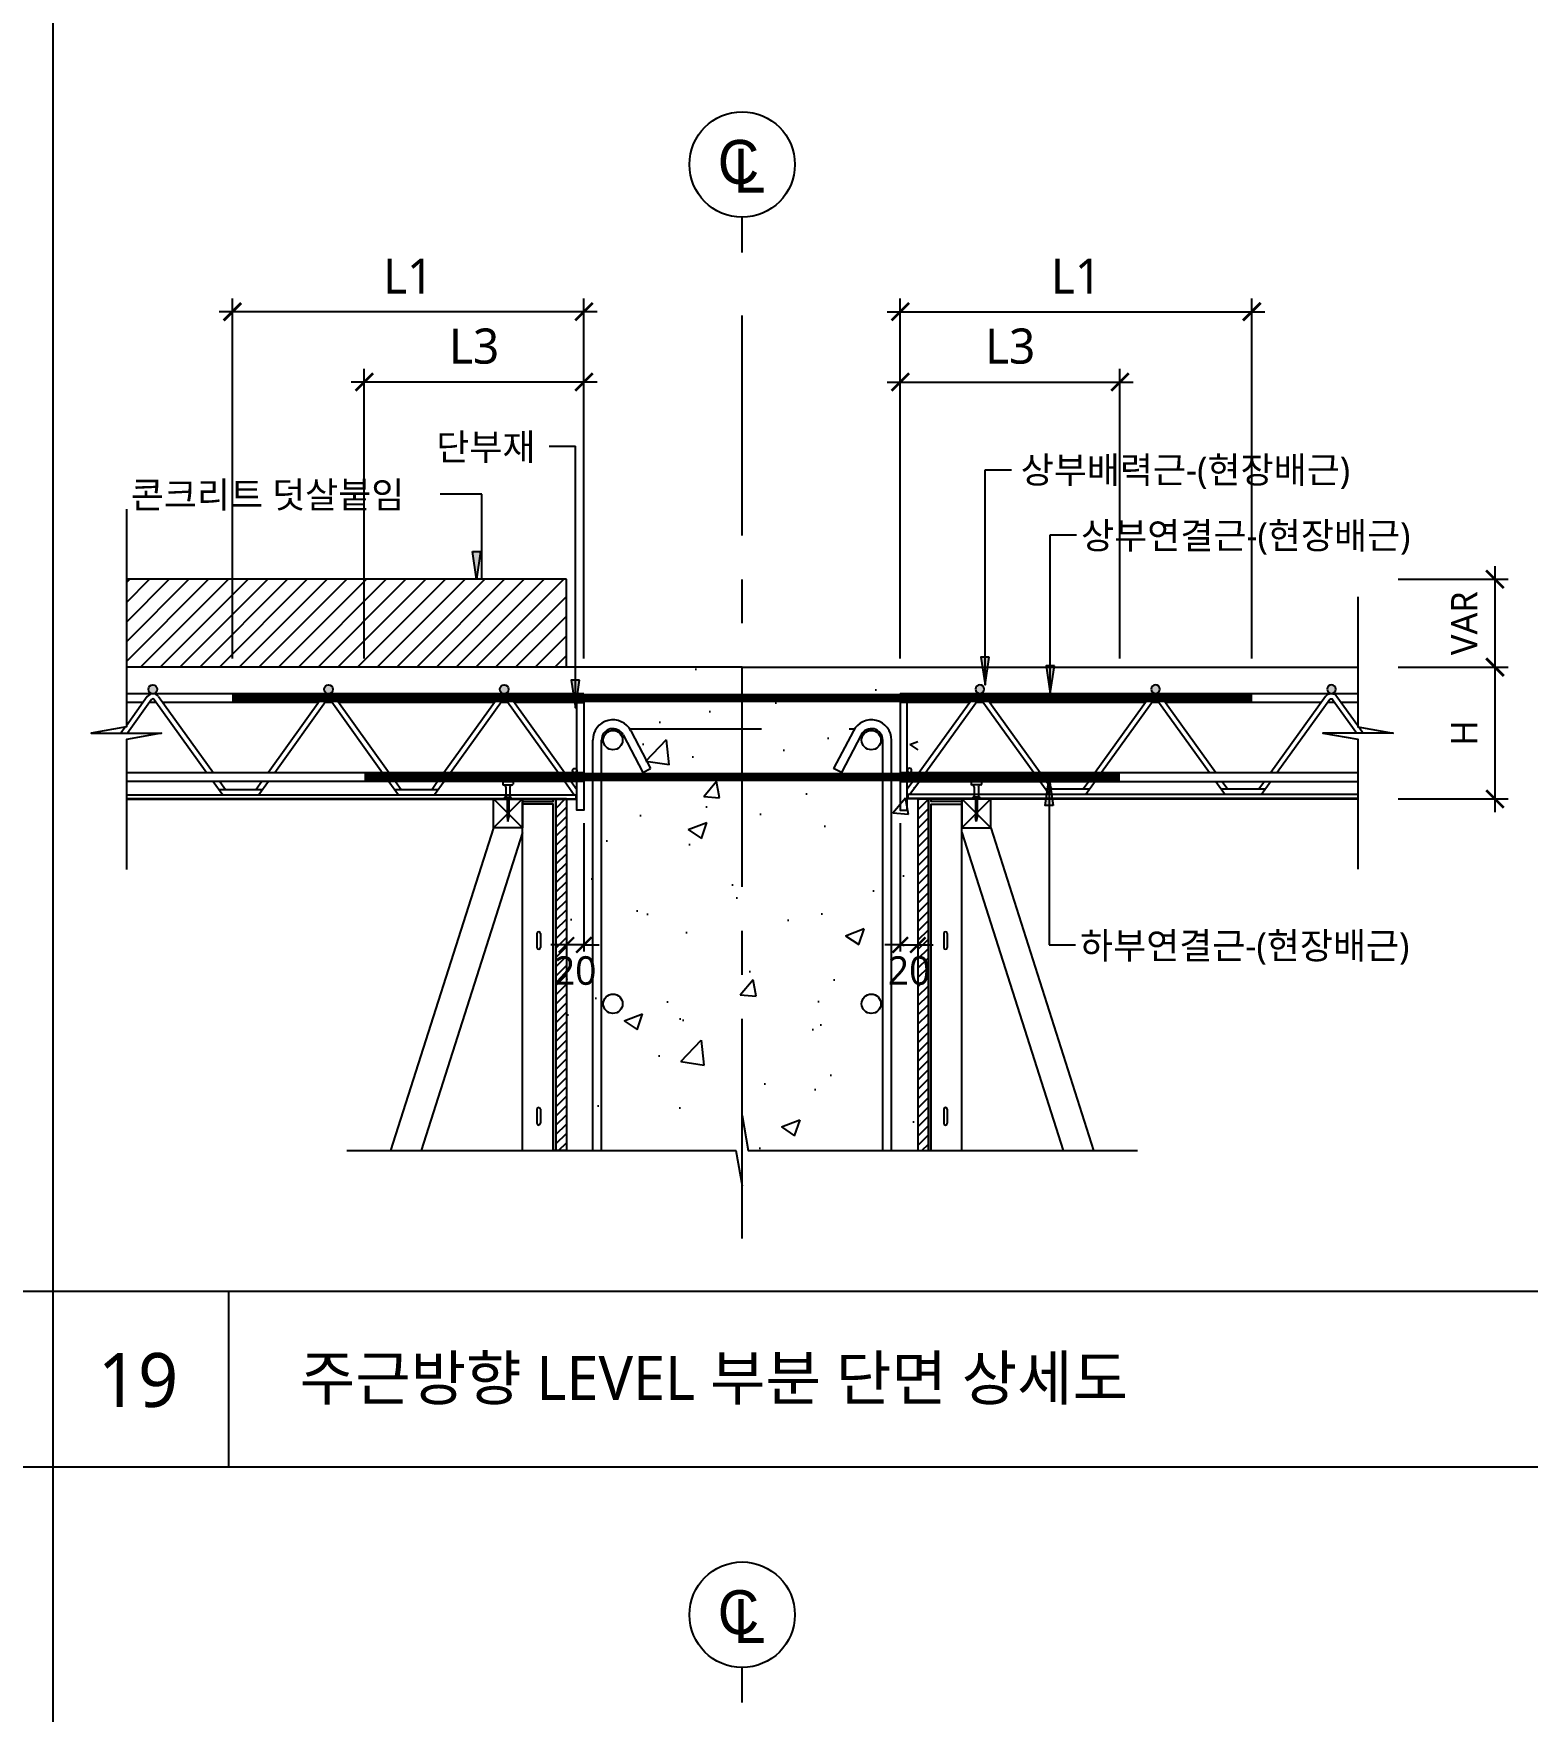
# Model space of a CAD drawing. Extents: x 10983 to 44623, y -18406 to 11294.
# Drawn here: x 23293 to 24993, y -4858 to -2949 of the extents above; entities that cross this region are included whole.
import ezdxf

# ---------------------------------------------------------------- set-up
doc = ezdxf.new("R2010")
doc.units = 0
doc.header["$LTSCALE"] = 100
doc.header["$MEASUREMENT"] = 0
doc.header["$PDMODE"] = 3
doc.header["$PDSIZE"] = 10
for name, pattern in [('CEN', [62, 60, -1, 0, -1]), ('CENTERX2', [4, 2.5, -0.5, 0.5, -0.5]), ('HID', [2.5, 1.5, -1]), ('HIDDEN', [0.375, 0.25, -0.125])]:
    doc.linetypes.add(name, pattern=pattern)
doc.layers.get('0').update_dxf_attribs({"linetype": 'CONTINUOUS'})
doc.layers.get('Defpoints').update_dxf_attribs({"color": 165, "linetype": 'CONTINUOUS'})
for name, color, linetype in [('-비콘 단부', 7, 'CONTINUOUS'), ('DECK-CEN', 1, 'CEN'), ('DECK-CON', 2, 'CONTINUOUS'), ('DECK-DIM', 255, 'CONTINUOUS'), ('DECK-ETC STEEL', 6, 'CONTINUOUS'), ('DECK-HATCH', 251, 'CONTINUOUS'), ('DECK-JOINT BAR', 4, 'HIDDEN'), ('DECK-LATTICE', 7, 'CONTINUOUS'), ('DECK-PG', 4, 'CONTINUOUS'), ('DECK-RC', 251, 'CONTINUOUS'), ('DECK-RC(ETC)', 252, 'CONTINUOUS'), ('DECK-TABLE', 7, 'CONTINUOUS'), ('DECK-TEX1', 6, 'CONTINUOUS'), ('DECK-TEXT', 7, 'CONTINUOUS'), ('DECK-TITLE TEXT', 3, 'CONTINUOUS'), ('DECK-TRANS', 3, 'CONTINUOUS'), ('E2', 7, 'CONTINUOUS')]:
    doc.layers.add(name, color=color, linetype=linetype)
doc.styles.add('SY Panel', font='malgun.ttf')
doc.styles.add('VICON TEXT', font='malgun.ttf')
doc.styles.add('굴림', font='Gulim.ttf')
doc.dimstyles.new('STDECK-DIM', dxfattribs={"dimtxt": 35, "dimasz": 20, "dimexe": 15, "dimexo": 40, "dimgap": 10, "dimtad": 1, "dimdec": 0, "dimtxsty": 'SY Panel', "dimblk": 'ARCHTICK', "dimcen": 2.5, "dimdle": 15, "dimclrd": 7, "dimclre": 7, "dimclrt": 6, "dimadec": 0, "dimazin": 0, "dimtfac": 1, "dimtdec": 0, "dimtmove": 0, "dimatfit": 3, "dimldrblk": 'ARCHTICK', "dimfxl": 1, "dimarcsym": 0})
doc.dimstyles.new('STDECK-DIM 2', dxfattribs={"dimscale": 2.5, "dimtxt": 12, "dimasz": 7, "dimexe": 3, "dimexo": 3, "dimgap": 3, "dimtad": 1, "dimdec": 0, "dimlunit": 6, "dimtxsty": 'VICON TEXT', "dimblk": 'ARCHTICK', "dimcen": 2.5, "dimclrd": 7, "dimclre": 7, "dimclrt": 6, "dimadec": 0, "dimazin": 0, "dimtfac": 1, "dimtdec": 0, "dimtix": 1, "dimtmove": 0, "dimatfit": 3, "dimfxl": 1, "dimarcsym": 0})
pattern_1 = [(45, (-2415.1005, -5154.619), (-5.3033009, 5.3033009), [])]

# ---------------------------------------------------------------- blocks, each defined once
blk = doc.blocks.new('_ArchTick')
at = {"color": 0, "linetype": 'ByBlock', "const_width": 0.15}
blk.add_lwpolyline([(-0.5, -0.5), (0.5, 0.5)], dxfattribs=at)
blk = doc.blocks.new('*D367')
at = {"layer": 'DECK-DIM', "color": 7, "lineweight": -2}
for p, q in [((23519.5, -3659.9), (23519.5, -3250.5)), ((23919.5, -3659.9), (23919.5, -3250.5)), ((23934.5, -3265.5), (23504.5, -3265.5))]:
    blk.add_line(p, q, dxfattribs=at)
at = {"layer": 'Defpoints', "color": 0, "ltscale": 0.5}
for p in [(23519.5, -3265.5), (23519.5, -3699.9), (23919.5, -3699.9)]:
    blk.add_point(p, dxfattribs=at)
at = {"layer": 'DECK-DIM', "color": 7, "lineweight": -2, "ltscale": 0.5, "xscale": 20, "yscale": 20, "zscale": 20, "rotation": 180}
blk.add_blockref('_ArchTick', (23519.5, -3265.5), dxfattribs=at)
at = {"layer": 'DECK-DIM', "color": 7, "lineweight": -2, "ltscale": 0.5, "xscale": 20, "yscale": 20, "zscale": 20}
blk.add_blockref('_ArchTick', (23919.5, -3265.5), dxfattribs=at)
at = {"layer": 'DECK-DIM', "color": 6, "ltscale": 0.5, "insert": (23719.5, -3225.1), "char_height": 40, "attachment_point": 5, "style": 'SY Panel'}
blk.add_mtext('L1', dxfattribs=at)
blk = doc.blocks.new('*D368')
at = {"layer": 'DECK-DIM', "color": 7, "lineweight": -2}
for p, q in [((23669.5, -3659.9), (23669.5, -3330.5)), ((23919.5, -3659.9), (23919.5, -3330.5)), ((23934.5, -3345.5), (23654.5, -3345.5))]:
    blk.add_line(p, q, dxfattribs=at)
at = {"layer": 'Defpoints', "color": 0, "ltscale": 0.5}
for p in [(23669.5, -3345.5), (23669.5, -3699.9), (23919.5, -3699.9)]:
    blk.add_point(p, dxfattribs=at)
at = {"layer": 'DECK-DIM', "color": 7, "lineweight": -2, "ltscale": 0.5, "xscale": 20, "yscale": 20, "zscale": 20, "rotation": 180}
blk.add_blockref('_ArchTick', (23669.5, -3345.5), dxfattribs=at)
at = {"layer": 'DECK-DIM', "color": 7, "lineweight": -2, "ltscale": 0.5, "xscale": 20, "yscale": 20, "zscale": 20}
blk.add_blockref('_ArchTick', (23919.5, -3345.5), dxfattribs=at)
at = {"layer": 'DECK-DIM', "color": 6, "ltscale": 0.5, "insert": (23794.5, -3304.9), "char_height": 40, "attachment_point": 5, "style": 'SY Panel'}
blk.add_mtext('L3', dxfattribs=at)
blk = doc.blocks.new('*D369')
at = {"layer": 'DECK-DIM', "color": 7, "lineweight": -2}
for p, q in [((24279.5, -3659.9), (24279.5, -3330.5)), ((24529.5, -3659.9), (24529.5, -3330.5)), ((24264.5, -3345.5), (24544.5, -3345.5))]:
    blk.add_line(p, q, dxfattribs=at)
at = {"layer": 'Defpoints', "color": 0, "ltscale": 0.5}
for p in [(24529.5, -3345.5), (24279.5, -3699.9), (24529.5, -3699.9)]:
    blk.add_point(p, dxfattribs=at)
at = {"layer": 'DECK-DIM', "color": 7, "lineweight": -2, "ltscale": 0.5, "xscale": 20, "yscale": 20, "zscale": 20, "rotation": 180}
blk.add_blockref('_ArchTick', (24279.5, -3345.5), dxfattribs=at)
at = {"layer": 'DECK-DIM', "color": 7, "lineweight": -2, "ltscale": 0.5, "xscale": 20, "yscale": 20, "zscale": 20}
blk.add_blockref('_ArchTick', (24529.5, -3345.5), dxfattribs=at)
at = {"layer": 'DECK-DIM', "color": 6, "ltscale": 0.5, "insert": (24404.5, -3304.9), "char_height": 40, "attachment_point": 5, "style": 'SY Panel'}
blk.add_mtext('L3', dxfattribs=at)
blk = doc.blocks.new('*D370')
at = {"layer": 'DECK-DIM', "color": 7, "lineweight": -2}
for p, q in [((24279.5, -3659.9), (24279.5, -3250.5)), ((24679.5, -3659.9), (24679.5, -3250.5)), ((24264.5, -3265.5), (24694.5, -3265.5))]:
    blk.add_line(p, q, dxfattribs=at)
at = {"layer": 'Defpoints', "color": 0, "ltscale": 0.5}
for p in [(24679.5, -3265.5), (24279.5, -3699.9), (24679.5, -3699.9)]:
    blk.add_point(p, dxfattribs=at)
at = {"layer": 'DECK-DIM', "color": 7, "lineweight": -2, "ltscale": 0.5, "xscale": 20, "yscale": 20, "zscale": 20, "rotation": 180}
blk.add_blockref('_ArchTick', (24279.5, -3265.5), dxfattribs=at)
at = {"layer": 'DECK-DIM', "color": 7, "lineweight": -2, "ltscale": 0.5, "xscale": 20, "yscale": 20, "zscale": 20}
blk.add_blockref('_ArchTick', (24679.5, -3265.5), dxfattribs=at)
at = {"layer": 'DECK-DIM', "color": 6, "ltscale": 0.5, "insert": (24479.5, -3225.1), "char_height": 40, "attachment_point": 5, "style": 'SY Panel'}
blk.add_mtext('L1', dxfattribs=at)
blk = doc.blocks.new('*D371')
at = {"layer": 'DECK-DIM', "color": 7, "lineweight": -2}
for p, q in [((24956.2, -3654.9), (24956.2, -3834.9)), ((24846.2, -3669.9), (24971.2, -3669.9)), ((24846.2, -3819.9), (24971.2, -3819.9))]:
    blk.add_line(p, q, dxfattribs=at)
at = {"layer": 'Defpoints', "color": 0, "ltscale": 0.5}
for p in [(24806.2, -3669.9), (24806.2, -3819.9), (24956.2, -3819.9)]:
    blk.add_point(p, dxfattribs=at)
at = {"layer": 'DECK-DIM', "color": 7, "lineweight": -2, "ltscale": 0.5, "xscale": 20, "yscale": 20, "zscale": 20}
for p, rotation in [((24956.2, -3669.9), 90), ((24956.2, -3819.9), 270)]:
    blk.add_blockref('_ArchTick', p, dxfattribs=dict(at, rotation=rotation))
at = {"layer": 'DECK-DIM', "color": 6, "ltscale": 0.5, "insert": (24921.2, -3744.9), "char_height": 30, "attachment_point": 5, "rotation": 90, "style": 'SY Panel'}
blk.add_mtext('H', dxfattribs=at)
blk = doc.blocks.new('*D372')
at = {"layer": 'DECK-DIM', "color": 7, "lineweight": -2}
for p, q in [((24956.2, -3554.9), (24956.2, -3684.9)), ((24846.2, -3569.9), (24971.2, -3569.9)), ((24846.2, -3669.9), (24971.2, -3669.9))]:
    blk.add_line(p, q, dxfattribs=at)
at = {"layer": 'Defpoints', "color": 0, "ltscale": 0.5}
for p in [(24806.2, -3569.9), (24806.2, -3669.9), (24956.2, -3669.9)]:
    blk.add_point(p, dxfattribs=at)
at = {"layer": 'DECK-DIM', "color": 7, "lineweight": -2, "ltscale": 0.5, "xscale": 20, "yscale": 20, "zscale": 20}
for p, rotation in [((24956.2, -3569.9), 90), ((24956.2, -3669.9), 270)]:
    blk.add_blockref('_ArchTick', p, dxfattribs=dict(at, rotation=rotation))
at = {"layer": 'DECK-DIM', "color": 6, "ltscale": 0.5, "insert": (24921.2, -3619.9), "char_height": 30, "attachment_point": 5, "rotation": 90, "style": 'SY Panel'}
blk.add_mtext('VAR', dxfattribs=at)
blk = doc.blocks.new('*D373')
at = {"layer": 'DECK-DIM', "color": 7, "lineweight": -2}
for p, q in [((23899.5, -3847.4), (23899.5, -3993.5)), ((23919.5, -3847.4), (23919.5, -3993.5)), ((23899.5, -3986), (23882, -3986)), ((23919.5, -3986), (23899.5, -3986)), ((23919.5, -3986), (23937, -3986))]:
    blk.add_line(p, q, dxfattribs=at)
at = {"layer": 'Defpoints', "color": 0, "ltscale": 0.5}
for p in [(23899.5, -3839.9), (23919.5, -3839.9), (23899.5, -3986)]:
    blk.add_point(p, dxfattribs=at)
at = {"layer": 'DECK-DIM', "color": 7, "lineweight": -2, "ltscale": 0.5, "xscale": 17.5, "yscale": 17.5, "zscale": 17.5}
blk.add_blockref('_ArchTick', (23899.5, -3986), dxfattribs=at)
at = {"layer": 'DECK-DIM', "color": 7, "lineweight": -2, "ltscale": 0.5, "xscale": 17.5, "yscale": 17.5, "zscale": 17.5, "rotation": 180}
blk.add_blockref('_ArchTick', (23919.5, -3986), dxfattribs=at)
at = {"layer": 'DECK-DIM', "color": 6, "ltscale": 0.5, "insert": (23909.5, -4015.3), "char_height": 32.5, "attachment_point": 5, "style": 'VICON TEXT'}
blk.add_mtext('20', dxfattribs=at)
blk = doc.blocks.new('*D374')
at = {"layer": 'DECK-DIM', "color": 7, "lineweight": -2}
for p, q in [((24279.5, -3847.4), (24279.5, -3993.5)), ((24299.5, -3847.4), (24299.5, -3993.5)), ((24279.5, -3986), (24262, -3986)), ((24279.5, -3986), (24299.5, -3986)), ((24299.5, -3986), (24317, -3986))]:
    blk.add_line(p, q, dxfattribs=at)
at = {"layer": 'Defpoints', "color": 0, "ltscale": 0.5}
for p in [(24279.5, -3839.9), (24299.5, -3839.9), (24299.5, -3986)]:
    blk.add_point(p, dxfattribs=at)
at = {"layer": 'DECK-DIM', "color": 7, "lineweight": -2, "ltscale": 0.5, "xscale": 17.5, "yscale": 17.5, "zscale": 17.5}
blk.add_blockref('_ArchTick', (24279.5, -3986), dxfattribs=at)
at = {"layer": 'DECK-DIM', "color": 7, "lineweight": -2, "ltscale": 0.5, "xscale": 17.5, "yscale": 17.5, "zscale": 17.5, "rotation": 180}
blk.add_blockref('_ArchTick', (24299.5, -3986), dxfattribs=at)
at = {"layer": 'DECK-DIM', "color": 6, "ltscale": 0.5, "insert": (24289.5, -4015.3), "char_height": 32.5, "attachment_point": 5, "style": 'VICON TEXT'}
blk.add_mtext('20', dxfattribs=at)
blk = doc.blocks.new('tg3')
at = {"layer": 'DECK-TRANS', "ltscale": 0.5}
h = blk.add_hatch(color=3, dxfattribs=at)
h.dxf.hatch_style = 1
h.paths.add_polyline_path([(6018.8, 42141.7, 1), (6008.8, 42141.7, 0.399881), (6013.6, 42136.7), (6014.1, 42136.7, 0.399881)])
h.paths.add_polyline_path([(6208.9, 42141.7, 1), (6218.9, 42141.7, 1)])
h.paths.add_polyline_path([(6418.8, 42141.7, 1), (6408.8, 42141.7, 0.399881), (6413.6, 42136.7), (6414.1, 42136.7, 0.399881)])
at = {"layer": '-비콘 단부', "color": 116, "ltscale": 0.5}
blk.add_lwpolyline([(6496.5, 42046.7), (6496.5, 42126.7), (6504.5, 42126.7), (6504.5, 42004), (6496.5, 42004), (6496.5, 42036.7)], dxfattribs=at)
blk.add_circle((6494, 42049.2), 2.5, dxfattribs=at)
at = {"layer": 'DECK-LATTICE', "ltscale": 0.5}
for p, q in [((6504.5, 42136.7), (5983.8, 42136.7)), ((6007.5, 42133.4), (5983.8, 42100.3)), ((6020.5, 42133.4), (6082.8, 42046.7)), ((6207.5, 42133.4), (6145.2, 42046.7)), ((6220.5, 42133.4), (6282.8, 42046.7)), ((6407.5, 42133.4), (6345.2, 42046.7)), ((6420.5, 42133.4), (6482.8, 42046.7)), ((6504.5, 42136.7), (6504.5, 42126.7)), ((6002.7, 42126.7), (5983.8, 42126.7)), ((6012.4, 42129.9), (5985, 42091.7)), ((6017.9, 42126.7), (6010.1, 42126.7)), ((6015.6, 42129.9), (6075.4, 42046.7)), ((6202.7, 42126.7), (6025.3, 42126.7)), ((6212.4, 42129.9), (6152.6, 42046.7)), ((6217.9, 42126.7), (6210.1, 42126.7)), ((6215.6, 42129.9), (6275.4, 42046.7)), ((6402.7, 42126.7), (6225.3, 42126.7)), ((6412.4, 42129.9), (6352.6, 42046.7)), ((6417.9, 42126.7), (6410.1, 42126.7)), ((6415.6, 42129.9), (6475.4, 42046.7)), ((6504.5, 42126.7), (6425.3, 42126.7)), ((5982.5, 42098.6), (5977.6, 42091.7)), ((6504.5, 42046.7), (5983.8, 42046.7)), ((6504.5, 42036.7), (5983.8, 42036.7)), ((6082.6, 42036.7), (6093.4, 42021.7)), ((6090, 42036.7), (6096.5, 42027.7)), ((6138, 42036.7), (6131.6, 42027.7)), ((6145.4, 42036.7), (6134.6, 42021.7)), ((6282.6, 42036.7), (6293.4, 42021.7)), ((6290, 42036.7), (6296.5, 42027.7)), ((6338, 42036.7), (6331.6, 42027.7)), ((6345.4, 42036.7), (6334.6, 42021.7)), ((6482.6, 42036.7), (6493.4, 42021.7)), ((6490, 42036.7), (6496.5, 42027.7)), ((6089.1, 42027.7), (6139, 42027.7)), ((6093.4, 42021.7), (6134.6, 42021.7)), ((6289.1, 42027.7), (6339, 42027.7)), ((6293.4, 42021.7), (6334.6, 42021.7))]:
    blk.add_line(p, q, dxfattribs=at)
for centre, radius in [((6014, 42128.7), 8), ((6214, 42128.7), 8), ((6414, 42128.7), 8), ((6014, 42128.7), 2), ((6214, 42128.7), 2), ((6414, 42128.7), 2)]:
    blk.add_arc(centre, radius, 35.7097, 144.2903, dxfattribs=at)
at = {"layer": 'DECK-PG', "ltscale": 0.5}
for p, q in [((5983.8, 42021.7), (6495.5, 42021.7)), ((5983.8, 42017.2), (6495.5, 42017.2)), ((5983.8, 42016.7), (6495.5, 42016.7)), ((6495.5, 42016.7), (6495.5, 42021.7))]:
    blk.add_line(p, q, dxfattribs=at)
at = {"layer": 'DECK-TRANS', "ltscale": 0.5}
for centre in [(6013.8, 42141.7), (6213.9, 42141.7), (6413.8, 42141.7)]:
    blk.add_circle(centre, 5, dxfattribs=at)

msp = doc.modelspace()

# ---------------------------------------------------------------- hatches: boundary and pattern name
at = {"linetype": 'ByBlock'}
h = msp.add_hatch(color=256, dxfattribs=at)
h.paths.add_polyline_path([(23792.5, -3538.4), (23797.2, -3538.4), (23797.2, -3569.9)])
h.paths.add_polyline_path([(23797.2, -3538.4), (23801.9, -3538.4), (23797.2, -3569.9)])
h = msp.add_hatch(color=256, dxfattribs=at)
h.paths.add_polyline_path([(24380.6, -3658.4), (24375.9, -3658.4), (24375.9, -3689.9)])
h.paths.add_polyline_path([(24375.9, -3658.4), (24371.2, -3658.4), (24375.9, -3689.9)])
h = msp.add_hatch(color=256, dxfattribs=at)
h.paths.add_polyline_path([(24454.8, -3668.4), (24450.1, -3668.4), (24450.1, -3699.9)])
h.paths.add_polyline_path([(24450.1, -3668.4), (24445.4, -3668.4), (24450.1, -3699.9)])
h = msp.add_hatch(color=256, dxfattribs=at)
h.paths.add_polyline_path([(23914.5, -3684.8), (23909.8, -3684.8), (23909.8, -3716.3)])
h.paths.add_polyline_path([(23909.8, -3684.8), (23905.1, -3684.8), (23909.8, -3716.3)])
h = msp.add_hatch(color=256, dxfattribs=at)
h.paths.add_polyline_path([(24448.9, -3795.9), (24448.9, -3827.3), (24453.6, -3827.3)])
h.paths.add_polyline_path([(24448.9, -3795.9), (24444.2, -3827.3), (24448.9, -3827.3)])
at = {"layer": 'DECK-HATCH', "linetype": 'ByBlock'}
h = msp.add_hatch(dxfattribs=at)
h.set_pattern_fill('ANSI31', color=256, scale=5, style=0)
h.set_pattern_definition([(45, (-7726021.449, -2456214.408), (-11.225320152, 11.225320152), [])])
h.paths.add_polyline_path([(23398.8, -3569.9), (23398.8, -3669.9), (23899.5, -3669.9), (23899.5, -3569.9)])
at = {"layer": 'DECK-HATCH'}
h = msp.add_hatch(dxfattribs=at)
h.set_pattern_fill('AR-CONC', color=256, scale=30, style=0)
h.set_pattern_definition([(50, (-105486.98, -47543.55), (215.17805, -18.82564), [22.5, -247.5]), (355, (-105486.98, -47543.55), (-41.6254, 225.65764), [18, -198]), (100.4514, (-105469.05, -47545.12), (173.5528, 206.83186), [19.12206, -210.34263]), (46.1842, (-105486.98, -47483.55), (320.1723, -49.6557), [33.75, -371.25]), (96.6356, (-105460.3, -47487.7), (280.3988, 292.23536), [28.6831, -315.5139]), (351.1842, (-105486.98, -47483.55), (280.3986, 292.2356), [27, -297]), (21, (-105456.98, -47498.55), (179.07212, -120.78567), [22.5, -247.5]), (326, (-105456.98, -47498.55), (72.9946, 217.545), [18, -198]), (71.4514, (-105442.06, -47508.61), (252.0668, 96.75915), [19.12206, -210.34263]), (37.5, (-105486.98, -47543.55), (3.647957, 99.868156), [0, -195.6, 0, -201, 0, -198.75]), (7.5, (-105486.98, -47543.55), (78.92086, 118.32351), [0, -114.6, 0, -191.1, 0, -75.75]), (327.5, (-105553.88, -47543.55), (160.14673, -6.76646), [0, -75, 0, -234, 0, -310.5]), (317.5, (-105583.88, -47543.55), (174.95585, 30.0315), [0, -97.5, 0, -155.4, 0, -220.5])])
h.paths.add_polyline_path([(24099.5, -3669.9), (23899.5, -3669.9), (23899.5, -4220), (24092.4, -4220), (24099.5, -4260), (24099.5, -4180)])
h.paths.add_polyline_path([(24299.5, -3669.9), (24099.5, -3669.9), (24099.5, -4180), (24106.5, -4220), (24299.5, -4220)])
at = {"layer": 'DECK-HATCH', "linetype": 'ByBlock'}
h = msp.add_hatch(dxfattribs=at)
h.set_pattern_fill('ANSI31', color=256, scale=60, style=0)
h.set_pattern_definition(pattern_1)
h.paths.add_polyline_path([(23899.5, -3819.9), (23887.5, -3819.9), (23887.5, -4220), (23899.5, -4220)])
h.paths.add_polyline_path([(23880.2, -3938.5), (23938.8, -3938.5), (23938.8, -3983.5), (23880.2, -3983.5)], flags=9)
h = msp.add_hatch(dxfattribs=at)
h.set_pattern_fill('ANSI31', color=256, scale=60, style=0)
h.set_pattern_definition(pattern_1)
h.paths.add_polyline_path([(24311.5, -3819.9), (24299.5, -3819.9), (24299.5, -4220), (24311.5, -4220)])
h.paths.add_polyline_path([(24292.2, -3938.5), (24350.8, -3938.5), (24350.8, -3983.5), (24292.2, -3983.5)], flags=9)

# ---------------------------------------------------------------- linework, layer by layer
at = {"linetype": 'ByBlock'}
for p, q in [((23879.8, -3418.6), (23909.8, -3418.6)), ((23909.8, -3716.3), (23909.8, -3418.6)), ((24375.9, -3689.9), (24375.9, -3445.4)), ((24375.9, -3445.4), (24405.9, -3445.4)), ((23803.3, -3473), (23756, -3473)), ((23803.3, -3569.9), (23803.3, -3473)), ((24450.1, -3699.9), (24450.1, -3519.4)), ((24450.1, -3519.4), (24480.1, -3519.4)), ((24448.9, -3795.9), (24448.9, -3986)), ((24448.9, -3986), (24478.9, -3986))]:
    msp.add_line(p, q, dxfattribs=at)
for points in [[(23792.5, -3538.4), (23801.9, -3538.4), (23797.2, -3569.9), (23792.5, -3538.4)], [(24380.6, -3658.4), (24371.2, -3658.4), (24375.9, -3689.9), (24380.6, -3658.4)], [(24454.8, -3668.4), (24445.4, -3668.4), (24450.1, -3699.9), (24454.8, -3668.4)], [(23914.5, -3684.8), (23905.1, -3684.8), (23909.8, -3716.3), (23914.5, -3684.8)], [(24453.6, -3827.3), (24444.2, -3827.3), (24448.9, -3795.9), (24453.6, -3827.3)]]:
    msp.add_lwpolyline(points, dxfattribs=at)
at = {"layer": 'DECK-CEN', "linetype": 'CENTERX2'}
msp.add_line((24099.5, -4320), (24099.5, -3248), dxfattribs=at)
at = {"layer": 'DECK-CON'}
for p, q in [((23899.5, -3569.9), (23398.8, -3569.9)), ((23899.5, -3669.9), (23899.5, -3569.9)), ((24099.5, -3669.9), (23398.8, -3669.9)), ((24099.5, -3669.9), (24800.2, -3669.9)), ((23899.5, -3819.9), (23398.8, -3819.9)), ((24299.5, -3819.9), (24800.2, -3819.9))]:
    msp.add_line(p, q, dxfattribs=at)
for points in [[(23398.8, -3490), (23398.8, -3738), (23358.8, -3745), (23438.8, -3745), (23398.8, -3752.1), (23398.8, -3900)], [(24800.2, -3589.9), (24800.2, -3737.8), (24840.2, -3744.9), (24760.2, -3744.9), (24800.2, -3751.9), (24800.2, -3899.9)], [(23649.5, -4220), (24092.4, -4220), (24099.5, -4260), (24099.5, -4180), (24106.5, -4220), (24549.5, -4220)]]:
    msp.add_lwpolyline(points, dxfattribs=at)
for points in [[(23887.5, -3819.9), (23899.5, -3819.9), (23899.5, -4220), (23887.5, -4220)], [(24311.5, -3819.9), (24299.5, -3819.9), (24299.5, -4220), (24311.5, -4220)]]:
    msp.add_lwpolyline(points, close=True, dxfattribs=at)
at = {"layer": 'DECK-ETC STEEL'}
for points in [[(23884.5, -3819.9), (23887.5, -3819.9), (23887.5, -4220), (23884.5, -4220), (23884.5, -3825.9), (23849.5, -3825.9), (23849.5, -3822.9), (23884.5, -3822.9), (23884.5, -3819.9), (23887.5, -3819.9)], [(24314.5, -3819.9), (24311.5, -3819.9), (24311.5, -4220), (24314.5, -4220), (24314.5, -3825.9), (24349.5, -3825.9), (24349.5, -3822.9), (24314.5, -3822.9), (24314.5, -3819.9), (24311.5, -3819.9)]]:
    msp.add_lwpolyline(points, dxfattribs=at)
at = {"layer": 'DECK-JOINT BAR', "const_width": 10}
for points in [[(23518.9, -3704.9), (24099.5, -3704.9)], [(24680.1, -3704.9), (24099.5, -3704.9)], [(24529.5, -3794.8), (23669.5, -3794.8)]]:
    msp.add_lwpolyline(points, dxfattribs=at)
at = {"layer": 'DECK-RC', "linetype": 'HID'}
msp.add_line((23971.4, -3739.9), (24227.5, -3739.9), dxfattribs=at)
at = {"layer": 'DECK-RC'}
for p, q in [((23929.5, -4220), (23929.5, -3752.9)), ((23939.5, -4220), (23939.5, -3752.9)), ((23964, -3746.8), (23986.5, -3789.8)), ((23972.9, -3742.2), (23995.3, -3785.2)), ((24226.1, -3742.2), (24203.6, -3785.2)), ((24235, -3746.8), (24212.5, -3789.8)), ((24259.5, -4220), (24259.5, -3752.9)), ((24269.5, -4220), (24269.5, -3752.9)), ((23986.5, -3789.8), (23995.3, -3785.2)), ((24212.5, -3789.8), (24203.6, -3785.2))]:
    msp.add_line(p, q, dxfattribs=at)
for centre in [(23952.5, -3752.9), (24246.5, -3752.9), (23952.5, -4052.9), (24246.5, -4052.9)]:
    msp.add_circle(centre, 11, dxfattribs=at)
for centre, radius, start, end in [((23952.5, -3752.9), 23, 27.5898, 180), ((23952.5, -3752.9), 13, 27.5824, 180), ((24246.5, -3752.9), 23, 0, 152.4102), ((24246.5, -3752.9), 13, 0, 152.4176)]:
    msp.add_arc(centre, radius, start, end, dxfattribs=at)
at = {"layer": 'DECK-RC(ETC)'}
for p, q in [((23827, -3800.9), (23827, -3802.9)), ((23828, -3799.9), (23838, -3799.9)), ((23828, -3803.9), (23838, -3803.9)), ((23829.6, -3817.9), (23830.1, -3817.9)), ((23830.1, -3817.9), (23835.9, -3817.9)), ((23830.7, -3806.2), (23830.7, -3816.6)), ((23832, -3817.9), (23834, -3817.9)), ((23835.3, -3806.2), (23835.3, -3816.6)), ((23835.9, -3817.9), (23836.4, -3817.9)), ((23839, -3800.9), (23839, -3802.9)), ((24360, -3800.9), (24360, -3802.9)), ((24371, -3799.9), (24361, -3799.9)), ((24371, -3803.9), (24361, -3803.9)), ((24363.1, -3817.9), (24362.6, -3817.9)), ((24368.9, -3817.9), (24363.1, -3817.9)), ((24363.7, -3806.2), (24363.7, -3816.6)), ((24367, -3817.9), (24365, -3817.9)), ((24368.3, -3806.2), (24368.3, -3816.6)), ((24369.4, -3817.9), (24368.9, -3817.9)), ((24372, -3800.9), (24372, -3802.9)), ((23816.5, -3852.9), (23849.5, -3819.9)), ((23849.5, -3852.9), (23816.5, -3819.9)), ((23829, -3818.5), (23829, -3819.3)), ((23829.6, -3819.9), (23836.4, -3819.9)), ((23832, -3819.9), (23832, -3840.4)), ((23834, -3819.9), (23834, -3840.4)), ((23837, -3818.5), (23837, -3819.3)), ((23849.5, -4220), (23849.5, -3825.9)), ((24349.5, -3852.9), (24382.5, -3819.9)), ((24382.5, -3852.9), (24349.5, -3819.9)), ((24349.5, -4220), (24349.5, -3825.9)), ((24362, -3818.5), (24362, -3819.3)), ((24369.4, -3819.9), (24362.6, -3819.9)), ((24365, -3819.9), (24365, -3840.4)), ((24367, -3819.9), (24367, -3840.4)), ((24370, -3818.5), (24370, -3819.3)), ((23816.5, -3852.9), (23699.5, -4220)), ((23832, -3840.4), (23833, -3845.4)), ((23833, -3845.4), (23834, -3840.4)), ((24366, -3845.4), (24365, -3840.4)), ((24367, -3840.4), (24366, -3845.4)), ((24382.5, -3852.9), (24499.5, -4220)), ((23849.5, -3858), (23734.1, -4220)), ((24349.5, -3858), (24464.8, -4220)), ((23866, -3972.9), (23866, -3988.9)), ((23870, -3972.9), (23870, -3988.9)), ((24329, -3972.9), (24329, -3988.9)), ((24333, -3972.9), (24333, -3988.9)), ((23866, -4172.9), (23866, -4188.9)), ((23870, -4172.9), (23870, -4188.9)), ((24329, -4172.9), (24329, -4188.9)), ((24333, -4172.9), (24333, -4188.9))]:
    msp.add_line(p, q, dxfattribs=at)
for points in [[(23816.5, -3819.9), (23849.5, -3819.9), (23849.5, -3852.9), (23816.5, -3852.9), (23816.5, -3819.9)], [(24382.5, -3819.9), (24349.5, -3819.9), (24349.5, -3852.9), (24382.5, -3852.9), (24382.5, -3819.9)]]:
    msp.add_lwpolyline(points, dxfattribs=at)
for centre, radius, start, end in [((23828, -3800.9), 1, 90, 180), ((23828, -3802.9), 1, 180, 270), ((23827.9, -3806.6), 2.75, 7.7709, 89.4479), ((23829.6, -3818.5), 0.6, 90, 180), ((23829.3, -3816.5), 1.39, 281.7725, 355.1369), ((23838, -3806.6), 2.75, 90.5521, 172.2291), ((23836.7, -3816.5), 1.39, 184.8631, 258.2275), ((23836.4, -3818.5), 0.6, 0, 90), ((23838, -3800.9), 1, 0, 90), ((23838, -3802.9), 1, 270, 0), ((24361, -3800.9), 1, 90, 180), ((24361, -3802.9), 1, 180, 270), ((24360.9, -3806.6), 2.75, 7.7709, 89.4479), ((24362.6, -3818.5), 0.6, 90, 180), ((24362.3, -3816.5), 1.39, 281.7725, 355.1369), ((24371, -3806.6), 2.75, 90.5521, 172.2291), ((24369.7, -3816.5), 1.39, 184.8631, 258.2275), ((24369.4, -3818.5), 0.6, 0, 90), ((24371, -3800.9), 1, 0, 90), ((24371, -3802.9), 1, 270, 0), ((23829.6, -3819.3), 0.6, 180, 270), ((23836.4, -3819.3), 0.6, 270, 0), ((24362.6, -3819.3), 0.6, 180, 270), ((24369.4, -3819.3), 0.6, 270, 0), ((23868, -3972.9), 2, 0, 180), ((23868, -3972.9), 2, 0, 180), ((23868, -3988.9), 2, 180, 0), ((24331, -3972.9), 2, 0, 180), ((24331, -3972.9), 2, 0, 180), ((24331, -3988.9), 2, 180, 0), ((23868, -4172.9), 2, 0, 180), ((23868, -4172.9), 2, 0, 180), ((24331, -4172.9), 2, 0, 180), ((24331, -4172.9), 2, 0, 180), ((23868, -4188.9), 2, 180, 0), ((24331, -4188.9), 2, 180, 0)]:
    msp.add_arc(centre, radius, start, end, dxfattribs=at)
at = {"layer": 'DECK-TABLE', "ltscale": 0.5}
for p, q in [((23315.1, -1280.1), (23315.1, -6230.1)), ((26715.1, -4380.1), (19915.1, -4380.1)), ((23515.1, -4380.1), (23515.1, -4580.1)), ((26715.1, -4580.1), (19915.1, -4580.1))]:
    msp.add_line(p, q, dxfattribs=at)
at = {"layer": 'E2', "linetype": 'ByBlock'}
for p, q in [((24099.5, -3198), (24099.5, -3158)), ((24099.5, -4848), (24099.5, -4808))]:
    msp.add_line(p, q, dxfattribs=at)
for centre in [(24099.5, -3098), (24099.5, -4748)]:
    msp.add_circle(centre, 60, dxfattribs=at)

# ---------------------------------------------------------------- block references
at = {"layer": '-비콘 단부'}
msp.add_blockref('tg3', (17415, -45836.8), dxfattribs=at)
at = {"layer": '-비콘 단부', "xscale": -1}
msp.add_blockref('tg3', (30783.9, -45836.6), dxfattribs=at)

# ---------------------------------------------------------------- texts
at = {"layer": 'DECK-TEX1', "color": 6, "linetype": 'ByBlock', "style": '굴림'}
for s, p in [('C', (24071.7, -3120.1)), ('L', (24089.7, -3130.1)), ('C', (24071.7, -4770.1)), ('L', (24089.7, -4780.1))]:
    msp.add_text(s, height=50, dxfattribs=at).set_placement(p)
at = {"layer": 'DECK-TEXT', "style": 'VICON TEXT'}
for s, p in [('단부재', (23751.4, -3434.4)), ('상부배력근-(현장배근)', (24416.5, -3460.5)), ('콘크리트 덧살붙임', (23403.8, -3488.8)), ('상부연결근-(현장배근)', (24485.2, -3535.2)), ('하부연결근-(현장배근)', (24484, -4001.8))]:
    msp.add_text(s, height=30, dxfattribs=at).set_placement(p)
at = {"layer": 'DECK-TITLE TEXT', "color": 3, "style": 'VICON TEXT'}
for s, height, p in [('주근방향 LEVEL 부분 단면 상세도', 50.257, (23596.1, -4503.8)), ('19', 61.43, (23366.3, -4511.6))]:
    msp.add_text(s, height=height, dxfattribs=at).set_placement(p)

# ---------------------------------------------------------------- dimensions: what is measured, and where the dimension line sits
at = {"layer": 'DECK-DIM'}
for base, p1, p2, angle, text, override, picture, middle in [((23519.5, -3265.5), (23919.5, -3699.9), (23519.5, -3699.9), 180, 'L1', {"dimtxt": 40, "dimgap": 20}, '*D367', (23719.5, -3225.1)), ((23669.5, -3345.5), (23919.5, -3699.9), (23669.5, -3699.9), 180, 'L3', {"dimtxt": 40, "dimgap": 20}, '*D368', (23794.5, -3304.9)), ((24956.2, -3819.9), (24806.2, -3669.9), (24806.2, -3819.9), 90, 'H', {"dimtxt": 30, "dimgap": 20}, '*D371', (24921.2, -3744.9))]:
    dim = msp.add_linear_dim(base=base, p1=p1, p2=p2, angle=angle, text=text, dimstyle='STDECK-DIM', override=override, dxfattribs=at)
    dim.commit()
    dim.dimension.update_dxf_attribs({"geometry": picture, "text_midpoint": middle})
for base, p2, text, picture, middle in [((24679.5, -3265.5), (24679.5, -3699.9), 'L1', '*D370', (24479.5, -3225.1)), ((24529.5, -3345.5), (24529.5, -3699.9), 'L3', '*D369', (24404.5, -3304.9))]:
    dim = msp.add_linear_dim(base=base, p1=(24279.5, -3699.9), p2=p2, text=text, dimstyle='STDECK-DIM', override={"dimtxt": 40, "dimgap": 20}, dxfattribs=at)
    dim.commit()
    dim.dimension.update_dxf_attribs({"geometry": picture, "text_midpoint": middle})
dim = msp.add_linear_dim(base=(24956.2, -3669.9), p1=(24806.2, -3569.9), p2=(24806.2, -3669.9), angle=90, text='VAR', dimstyle='STDECK-DIM', override={"dimtxt": 30, "dimgap": 20}, dxfattribs=at)
dim.commit()
dim.dimension.update_dxf_attribs({"geometry": '*D372', "text_midpoint": (24956.2, -3619.9), "dimtype": 160})
dim = msp.add_linear_dim(base=(23899.5, -3986), p1=(23919.5, -3839.9), p2=(23899.5, -3839.9), angle=180, dimstyle='STDECK-DIM 2', override={"dimtxt": 13, "dimgap": 5, "dimtad": 2, "dimtoh": 0}, dxfattribs=at)
dim.commit()
dim.dimension.update_dxf_attribs({"geometry": '*D373', "text_midpoint": (23909.5, -4015.3)})
dim = msp.add_linear_dim(base=(24299.5, -3986), p1=(24279.5, -3839.9), p2=(24299.5, -3839.9), dimstyle='STDECK-DIM 2', override={"dimtxt": 13, "dimgap": 5, "dimtad": 2, "dimtoh": 0}, dxfattribs=at)
dim.commit()
dim.dimension.update_dxf_attribs({"geometry": '*D374', "text_midpoint": (24289.5, -4015.3)})

doc.saveas('drawing.dxf')
